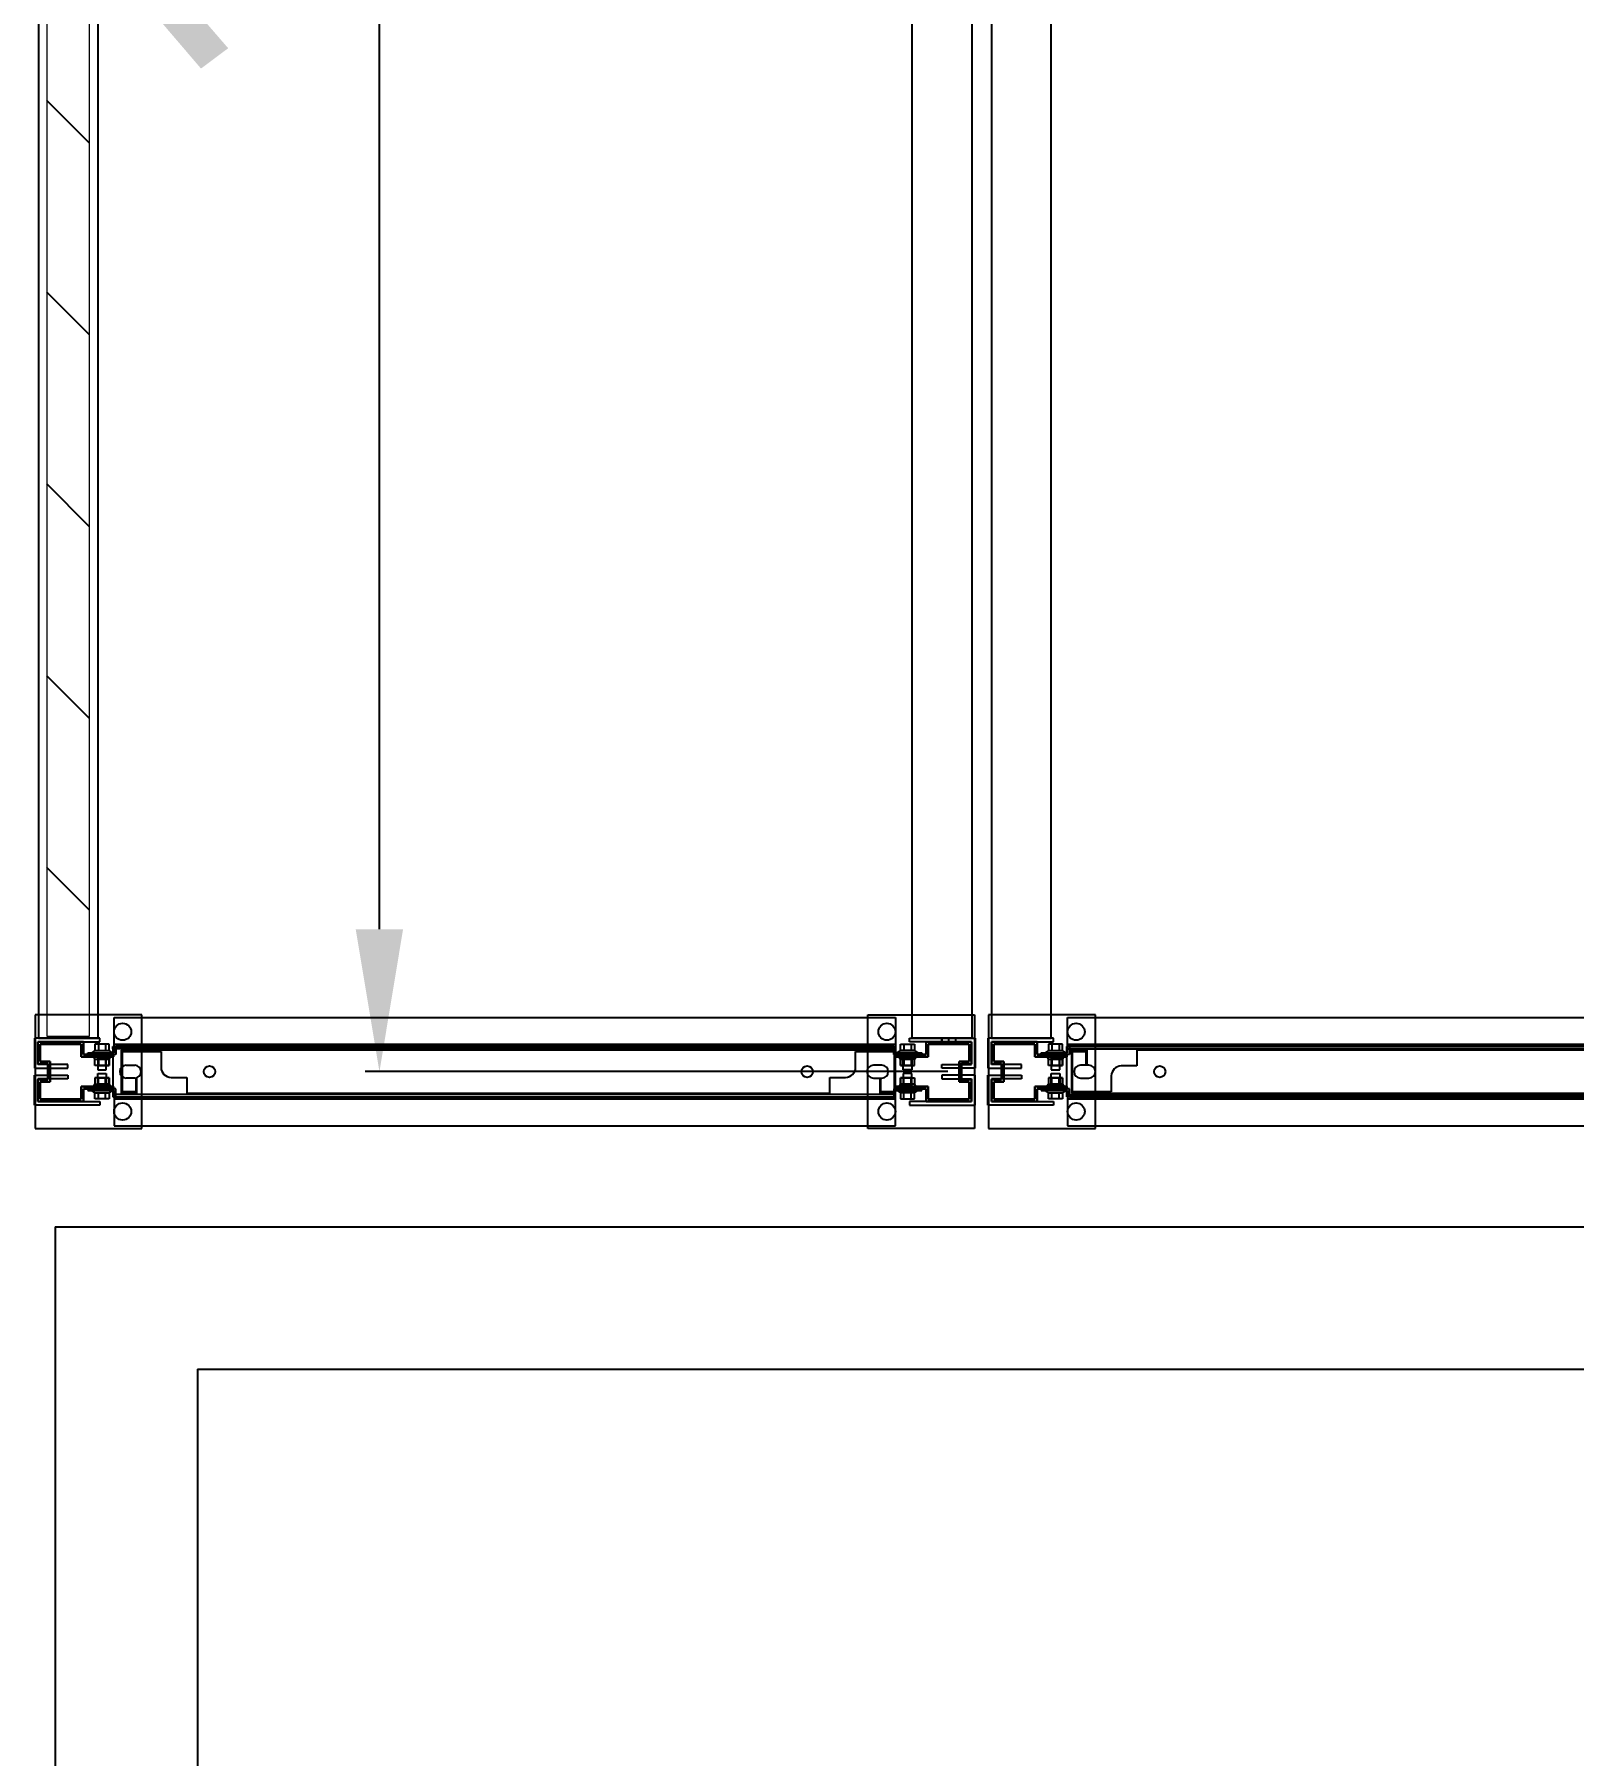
# Model space of a CAD drawing. Header units: millimetres. Extents: x 15382 to 37298, y 7351 to 31127.
# Drawn here: x 27689 to 28770, y 19286 to 20495 of the extents above; entities that cross this region are included whole.
import ezdxf

# ---------------------------------------------------------------- set-up
doc = ezdxf.new("R2010")
doc.units = ezdxf.units.MM
for name, color, linetype in [('01', 7, 'Continuous'), ('02', 3, 'Continuous'), ('03', 6, 'Continuous'), ('04', 30, 'Continuous'), ('05', 12, 'Continuous'), ('111', 7, 'Continuous'), ('113', 3, 'Continuous'), ('114', 6, 'Continuous'), ('115', 30, 'Continuous'), ('116', 12, 'Continuous'), ('444-2', 5, 'Continuous'), ('544-1', 40, 'Continuous'), ('M40', 3, 'Continuous'), ('M6', 7, 'Continuous'), ('標註', 252, 'Continuous'), ('輕隔間', 30, 'Continuous')]:
    doc.layers.add(name, color=color, linetype=linetype)
doc.layers.add('10', color=40, linetype='Continuous', lineweight=0)
doc.styles.get("Standard").update_dxf_attribs({"font": 'arial.ttf'})
doc.styles.add('黑體', font='')
doc.styles.get('黑體').set_extended_font_data('Microsoft JhengHei', bold=True)
doc.dimstyles.new('ISO-25', dxfattribs={"dimtxt": 2.5, "dimasz": 2.5, "dimexe": 1.25, "dimexo": 0.625, "dimtad": 1, "dimtxsty": 'Standard', "dimcen": 2.5, "dimadec": 0, "dimazin": 0, "dimtfac": 1, "dimtmove": 0, "dimatfit": 3, "dimfxl": 1, "dimarcsym": 0})

# ---------------------------------------------------------------- blocks, each defined once
blk = doc.blocks.new('*D51')
at = {"layer": 'Defpoints', "color": 0, "transparency": 16777216}
for p in [(27931, 21558.6), (28340.3, 21558.6), (28340.3, 19766.6)]:
    blk.add_point(p, dxfattribs=at)
at = {"layer": '標註', "color": 0, "lineweight": -2, "transparency": 16777216}
for p, q in [((28330.3, 21558.6), (27921, 21558.6)), ((27931, 19866.6), (27931, 21458.6)), ((28330.3, 19766.6), (27921, 19766.6))]:
    blk.add_line(p, q, dxfattribs=at)
at = {"layer": '標註', "color": 0, "transparency": 16777216}
for points in [[(27914.3, 21458.6), (27947.6, 21458.6), (27931, 21558.6)], [(27914.3, 19866.6), (27947.6, 19866.6), (27931, 19766.6)]]:
    blk.add_solid(points, dxfattribs=at)
at = {"layer": '標註', "color": 251, "transparency": 16777216, "insert": (27843.2, 20683.1), "char_height": 150, "attachment_point": 5, "rotation": 90, "style": '黑體'}
blk.add_mtext('1792', dxfattribs=at)

msp = doc.modelspace()

# ---------------------------------------------------------------- linework, layer by layer
at = {"layer": '01'}
for p, q in [((27743.549, 19782.565), (27743.549, 19784.165)), ((27743.549, 19784.165), (28293.549, 19784.165)), ((28293.549, 19782.565), (27743.549, 19782.565)), ((27743.549, 19782.565), (27743.549, 19750.565)), ((28293.549, 19784.165), (28293.549, 19782.565)), ((27748.549, 19766.565), (27748.549, 19766.565)), ((27753.049, 19771.065), (27759.049, 19771.065)), ((27763.549, 19766.565), (27763.549, 19766.565)), ((28273.549, 19766.565), (28273.549, 19766.565)), ((28284.049, 19771.065), (28278.049, 19771.065)), ((28288.549, 19766.565), (28288.549, 19766.565)), ((27759.049, 19762.065), (27753.049, 19762.065)), ((28278.049, 19762.065), (28284.049, 19762.065)), ((28293.549, 19750.565), (27743.549, 19750.565)), ((27743.549, 19750.565), (27743.549, 19748.965)), ((27743.549, 19748.965), (28293.549, 19748.965)), ((28293.549, 19748.965), (28293.549, 19750.565))]:
    msp.add_line(p, q, dxfattribs=at)
for centre, start, end in [((27753.049, 19766.565), 90, 180), ((27753.049, 19766.565), 180, 270), ((27759.049, 19766.565), 0, 90), ((27759.049, 19766.565), 270, 0), ((28278.049, 19766.565), 90, 180), ((28278.049, 19766.565), 180, 270), ((28284.049, 19766.565), 0, 90), ((28284.049, 19766.565), 270, 0)]:
    msp.add_arc(centre, 4.5, start, end, dxfattribs=at)
at = {"layer": '02'}
for p, q in [((27764.049, 19806.565), (27689.049, 19806.565)), ((27689.049, 19806.565), (27689.049, 19726.565)), ((27764.049, 19726.565), (27764.049, 19806.565)), ((28274.049, 19726.565), (28274.049, 19806.565)), ((28274.049, 19806.565), (28349.049, 19806.565)), ((28349.049, 19806.565), (28349.049, 19726.565)), ((27689.049, 19726.565), (27764.049, 19726.565)), ((28349.049, 19726.565), (28274.049, 19726.565))]:
    msp.add_line(p, q, dxfattribs=at)
at = {"layer": '02', "lineweight": -3}
for centre in [(27750.549, 19794.565), (28287.549, 19794.565), (27750.549, 19738.565), (28287.549, 19738.565)]:
    msp.add_circle(centre, 6, dxfattribs=at)
at = {"layer": '03'}
for points in [[(27733.317, 19790.065), (27733.317, 21535.065), (27691.317, 21535.065), (27691.317, 19790.065)], [(28305.317, 19790.065), (28305.317, 21535.065), (28347.317, 21535.065), (28347.317, 19790.065)]]:
    msp.add_lwpolyline(points, close=True, dxfattribs=at)
at = {"layer": '04'}
for p, q in [((27744.549, 19779.765), (27744.549, 19804.565)), ((27744.549, 19804.565), (28293.549, 19804.565)), ((28293.549, 19804.565), (28293.549, 19779.765)), ((27726.049, 19778.565), (27726.049, 19779.765)), ((27726.049, 19779.765), (27744.549, 19779.765)), ((27726.049, 19778.565), (27726.049, 19779.765)), ((27726.049, 19779.765), (27744.549, 19779.765)), ((27745.749, 19778.565), (27726.049, 19778.565)), ((27745.749, 19778.565), (27726.049, 19778.565)), ((27744.549, 19779.765), (27744.549, 19785.765)), ((27744.549, 19785.765), (28293.549, 19785.765)), ((28292.349, 19784.565), (27745.749, 19784.565)), ((27745.749, 19784.565), (27745.749, 19778.565)), ((28292.349, 19784.565), (27745.749, 19784.565)), ((27745.749, 19784.565), (27745.749, 19778.565)), ((28292.349, 19778.565), (28292.349, 19784.565)), ((28292.349, 19778.565), (28292.349, 19784.565)), ((28312.049, 19778.565), (28292.349, 19778.565)), ((28312.049, 19778.565), (28292.349, 19778.565)), ((28293.549, 19785.765), (28293.549, 19779.765)), ((28293.549, 19779.765), (28312.049, 19779.765)), ((28293.549, 19779.765), (28312.049, 19779.765)), ((28312.049, 19779.765), (28312.049, 19778.565)), ((28312.049, 19779.765), (28312.049, 19778.565)), ((27745.749, 19754.565), (27726.049, 19754.565)), ((27726.049, 19754.565), (27726.049, 19753.365)), ((27745.749, 19754.565), (27726.049, 19754.565)), ((27726.049, 19754.565), (27726.049, 19753.365)), ((27726.049, 19753.365), (27744.549, 19753.365)), ((27726.049, 19753.365), (27744.549, 19753.365)), ((27744.549, 19753.365), (27744.549, 19747.365)), ((27744.549, 19753.365), (27744.549, 19728.565)), ((27745.749, 19748.565), (27745.749, 19754.565)), ((27745.749, 19748.565), (27745.749, 19754.565)), ((28312.049, 19754.565), (28292.349, 19754.565)), ((28292.349, 19754.565), (28292.349, 19748.565)), ((28312.049, 19754.565), (28292.349, 19754.565)), ((28292.349, 19754.565), (28292.349, 19748.565)), ((28293.549, 19753.365), (28312.049, 19753.365)), ((28293.549, 19747.365), (28293.549, 19753.365)), ((28293.549, 19753.365), (28312.049, 19753.365)), ((28293.549, 19728.565), (28293.549, 19753.365)), ((28312.049, 19753.365), (28312.049, 19754.565)), ((28312.049, 19753.365), (28312.049, 19754.565)), ((27744.549, 19747.365), (28293.549, 19747.365)), ((28292.349, 19748.565), (27745.749, 19748.565)), ((28292.349, 19748.565), (27745.749, 19748.565)), ((27744.549, 19728.565), (28293.549, 19728.565))]:
    msp.add_line(p, q, dxfattribs=at)
at = {"layer": '04', "lineweight": -3}
for p, q in [((27732.549, 19779.765), (27739.549, 19779.765)), ((27732.549, 19778.565), (27732.549, 19779.765)), ((27739.549, 19778.565), (27732.549, 19778.565)), ((27736.049, 19779.765), (27739.549, 19779.765)), ((27736.049, 19778.565), (27736.049, 19779.765)), ((27739.549, 19778.565), (27736.049, 19778.565)), ((27739.549, 19779.765), (27739.549, 19778.565)), ((27739.549, 19779.765), (27739.549, 19778.565)), ((28305.549, 19779.765), (28298.549, 19779.765)), ((28298.549, 19779.765), (28298.549, 19778.565)), ((28302.049, 19779.765), (28298.549, 19779.765)), ((28298.549, 19779.765), (28298.549, 19778.565)), ((28298.549, 19778.565), (28305.549, 19778.565)), ((28298.549, 19778.565), (28302.049, 19778.565)), ((28302.049, 19778.565), (28302.049, 19779.765)), ((28305.549, 19778.565), (28305.549, 19779.765)), ((27739.549, 19754.565), (27732.549, 19754.565)), ((27732.549, 19754.565), (27732.549, 19753.365)), ((27732.549, 19753.365), (27739.549, 19753.365)), ((27739.549, 19754.565), (27736.049, 19754.565)), ((27736.049, 19754.565), (27736.049, 19753.365)), ((27736.049, 19753.365), (27739.549, 19753.365)), ((27739.549, 19753.365), (27739.549, 19754.565)), ((27739.549, 19753.365), (27739.549, 19754.565)), ((28298.549, 19753.365), (28298.549, 19754.565)), ((28298.549, 19754.565), (28305.549, 19754.565)), ((28298.549, 19753.365), (28298.549, 19754.565)), ((28298.549, 19754.565), (28302.049, 19754.565)), ((28305.549, 19753.365), (28298.549, 19753.365)), ((28302.049, 19753.365), (28298.549, 19753.365)), ((28302.049, 19754.565), (28302.049, 19753.365)), ((28305.549, 19754.565), (28305.549, 19753.365))]:
    msp.add_line(p, q, dxfattribs=at)
at = {"layer": '05'}
for p, q in [((27734.549, 19790.065), (27688.549, 19790.065)), ((27688.549, 19790.065), (27688.549, 19770.565)), ((27734.549, 19787.565), (27734.549, 19790.065)), ((28303.549, 19787.565), (28303.549, 19790.065)), ((28303.549, 19790.065), (28349.549, 19790.065)), ((28326.071, 19787.565), (28326.071, 19790.065)), ((28331.049, 19787.565), (28331.049, 19790.065)), ((28336.027, 19787.565), (28336.027, 19790.065)), ((28349.549, 19790.065), (28349.549, 19770.565)), ((27691.049, 19771.565), (27691.049, 19787.565)), ((27691.049, 19787.565), (27734.549, 19787.565)), ((28347.049, 19787.565), (28303.549, 19787.565)), ((28347.049, 19771.565), (28347.049, 19787.565)), ((27688.549, 19771.565), (27688.549, 19769.065)), ((27688.549, 19769.065), (27712.049, 19769.065)), ((27712.049, 19771.565), (27691.049, 19771.565)), ((27712.049, 19769.065), (27712.049, 19771.565)), ((28326.049, 19769.065), (28326.049, 19771.565)), ((28326.049, 19771.565), (28347.049, 19771.565)), ((28349.549, 19769.065), (28326.049, 19769.065)), ((28349.549, 19771.565), (28349.549, 19769.065)), ((27688.549, 19761.565), (27688.549, 19764.065)), ((27688.549, 19764.065), (27712.049, 19764.065)), ((27688.549, 19743.065), (27688.549, 19762.565)), ((27712.049, 19761.565), (27691.049, 19761.565)), ((27691.049, 19761.565), (27691.049, 19745.565)), ((27712.049, 19764.065), (27712.049, 19761.565)), ((28349.549, 19764.065), (28326.049, 19764.065)), ((28326.049, 19764.065), (28326.049, 19761.565)), ((28326.049, 19761.565), (28347.049, 19761.565)), ((28347.049, 19761.565), (28347.049, 19745.565)), ((28349.549, 19761.565), (28349.549, 19764.065)), ((28349.549, 19743.065), (28349.549, 19762.565)), ((27734.549, 19743.065), (27688.549, 19743.065)), ((27691.049, 19745.565), (27734.549, 19745.565)), ((27734.549, 19745.565), (27734.549, 19743.065)), ((28347.049, 19745.565), (28303.549, 19745.565)), ((28303.549, 19745.565), (28303.549, 19743.065)), ((28303.549, 19743.065), (28349.549, 19743.065))]:
    msp.add_line(p, q, dxfattribs=at)
at = {"layer": '05', "lineweight": -3}
for p, q in [((28336.027, 19790.065), (28326.071, 19790.065)), ((28326.071, 19790.065), (28326.071, 19787.565)), ((28331.049, 19790.065), (28326.071, 19790.065)), ((28326.071, 19790.065), (28326.071, 19787.565)), ((28331.049, 19787.565), (28331.049, 19790.065)), ((28336.027, 19787.565), (28336.027, 19790.065)), ((28326.071, 19787.565), (28336.027, 19787.565)), ((28326.071, 19787.565), (28331.049, 19787.565))]:
    msp.add_line(p, q, dxfattribs=at)
at = {"layer": '10'}
for p, q in [((27697.317, 21531.565), (27697.317, 19791.565)), ((27727.317, 19791.565), (27727.317, 21531.565)), ((27697.317, 19791.565), (27727.317, 19791.565))]:
    msp.add_line(p, q, dxfattribs=at)
at = {"layer": '111'}
for p, q in [((28414.049, 19784.165), (28414.049, 19782.565)), ((29508.049, 19784.165), (28414.049, 19784.165)), ((28414.049, 19748.965), (28414.049, 19784.165)), ((28414.049, 19784.165), (29508.049, 19784.165)), ((28414.049, 19782.565), (29508.049, 19782.565)), ((28419.049, 19766.565), (28419.049, 19766.565)), ((28429.549, 19771.065), (28423.549, 19771.065)), ((28434.049, 19766.565), (28434.049, 19766.565)), ((28423.549, 19762.065), (28429.549, 19762.065)), ((28414.049, 19748.965), (28414.049, 19750.565)), ((28414.049, 19750.565), (29508.049, 19750.565)), ((29508.049, 19748.965), (28414.049, 19748.965)), ((29508.049, 19748.965), (28414.049, 19748.965))]:
    msp.add_line(p, q, dxfattribs=at)
for centre, start, end in [((28423.549, 19766.565), 90, 180), ((28423.549, 19766.565), 180, 270), ((28429.549, 19766.565), 0, 90), ((28429.549, 19766.565), 270, 0)]:
    msp.add_arc(centre, 4.5, start, end, dxfattribs=at)
at = {"layer": '113'}
for p, q in [((28434.049, 19806.565), (28359.049, 19806.565)), ((28359.049, 19806.565), (28359.049, 19726.565)), ((28434.049, 19726.565), (28434.049, 19806.565)), ((28359.049, 19726.565), (28434.049, 19726.565))]:
    msp.add_line(p, q, dxfattribs=at)
at = {"layer": '113', "lineweight": -3}
for centre in [(28420.549, 19794.565), (28420.549, 19738.565)]:
    msp.add_circle(centre, 6, dxfattribs=at)
at = {"layer": '114'}
msp.add_lwpolyline([(28403.049, 19790.065), (28403.049, 21535.065), (28361.049, 21535.065), (28361.049, 19790.065)], close=True, dxfattribs=at)
at = {"layer": '115'}
for p, q in [((28414.549, 19779.765), (28414.549, 19804.565)), ((28414.549, 19804.565), (29507.549, 19804.565)), ((28396.049, 19778.565), (28396.049, 19779.765)), ((28396.049, 19779.765), (28414.549, 19779.765)), ((28396.049, 19778.565), (28396.049, 19779.765)), ((28396.049, 19779.765), (28414.549, 19779.765)), ((28415.749, 19778.565), (28396.049, 19778.565)), ((28415.749, 19778.565), (28396.049, 19778.565)), ((28414.549, 19779.765), (28414.549, 19785.765)), ((28414.549, 19785.765), (29507.549, 19785.765)), ((29506.349, 19784.565), (28415.749, 19784.565)), ((28415.749, 19784.565), (28415.749, 19778.565)), ((29506.349, 19784.565), (28415.749, 19784.565)), ((28415.749, 19784.565), (28415.749, 19778.565)), ((28415.749, 19754.565), (28396.049, 19754.565)), ((28396.049, 19754.565), (28396.049, 19753.365)), ((28415.749, 19754.565), (28396.049, 19754.565)), ((28396.049, 19754.565), (28396.049, 19753.365)), ((28396.049, 19753.365), (28414.549, 19753.365)), ((28396.049, 19753.365), (28414.549, 19753.365)), ((28414.549, 19753.365), (28414.549, 19747.365)), ((28414.549, 19753.365), (28414.549, 19728.565)), ((28415.749, 19748.565), (28415.749, 19754.565)), ((28415.749, 19748.565), (28415.749, 19754.565)), ((28414.549, 19747.365), (29507.549, 19747.365)), ((29506.349, 19748.565), (28415.749, 19748.565)), ((29506.349, 19748.565), (28415.749, 19748.565)), ((28414.549, 19728.565), (29507.549, 19728.565))]:
    msp.add_line(p, q, dxfattribs=at)
at = {"layer": '115', "lineweight": -3}
for p, q in [((28402.549, 19779.765), (28409.549, 19779.765)), ((28402.549, 19778.565), (28402.549, 19779.765)), ((28409.549, 19778.565), (28402.549, 19778.565)), ((28406.049, 19779.765), (28409.549, 19779.765)), ((28406.049, 19778.565), (28406.049, 19779.765)), ((28409.549, 19778.565), (28406.049, 19778.565)), ((28409.549, 19779.765), (28409.549, 19778.565)), ((28409.549, 19779.765), (28409.549, 19778.565)), ((28409.549, 19754.565), (28402.549, 19754.565)), ((28402.549, 19754.565), (28402.549, 19753.365)), ((28402.549, 19753.365), (28409.549, 19753.365)), ((28409.549, 19754.565), (28406.049, 19754.565)), ((28406.049, 19754.565), (28406.049, 19753.365)), ((28406.049, 19753.365), (28409.549, 19753.365)), ((28409.549, 19753.365), (28409.549, 19754.565)), ((28409.549, 19753.365), (28409.549, 19754.565))]:
    msp.add_line(p, q, dxfattribs=at)
at = {"layer": '116'}
for p, q in [((28404.549, 19790.065), (28358.549, 19790.065)), ((28358.549, 19790.065), (28358.549, 19770.565)), ((28404.549, 19787.565), (28404.549, 19790.065)), ((28361.049, 19771.565), (28361.049, 19787.565)), ((28361.049, 19787.565), (28404.549, 19787.565)), ((28358.549, 19771.565), (28358.549, 19769.065)), ((28358.549, 19769.065), (28382.049, 19769.065)), ((28382.049, 19771.565), (28361.049, 19771.565)), ((28382.049, 19769.065), (28382.049, 19771.565)), ((28358.549, 19761.565), (28358.549, 19764.065)), ((28358.549, 19764.065), (28382.049, 19764.065)), ((28358.549, 19743.065), (28358.549, 19762.565)), ((28382.049, 19761.565), (28361.049, 19761.565)), ((28361.049, 19761.565), (28361.049, 19745.565)), ((28382.049, 19764.065), (28382.049, 19761.565)), ((28404.549, 19743.065), (28358.549, 19743.065)), ((28361.049, 19745.565), (28404.549, 19745.565)), ((28404.549, 19745.565), (28404.549, 19743.065))]:
    msp.add_line(p, q, dxfattribs=at)
at = {"layer": '444-2'}
for p, q in [((28293.549, 19781.565), (27749.549, 19781.565)), ((27749.549, 19781.565), (27749.549, 19751.565)), ((27750.349, 19752.365), (27750.349, 19780.765)), ((27750.349, 19780.765), (27777.549, 19780.765)), ((27777.549, 19780.765), (27777.549, 19769.565)), ((28265.549, 19769.565), (28265.549, 19780.765)), ((28265.549, 19780.765), (28292.749, 19780.765)), ((28293.549, 19781.565), (28292.749, 19781.565)), ((28292.749, 19780.765), (28292.749, 19752.365)), ((28293.549, 19780.765), (28293.549, 19781.565)), ((28293.549, 19751.565), (28293.549, 19781.565)), ((28428.249, 19781.565), (28417.249, 19781.565)), ((28417.249, 19781.565), (28417.249, 19751.565)), ((28418.049, 19752.365), (28418.049, 19780.765)), ((28418.049, 19780.765), (28427.449, 19780.765)), ((28427.449, 19780.765), (28427.449, 19771.565)), ((28428.249, 19771.565), (28428.249, 19781.565)), ((28915.249, 19781.565), (28463.249, 19781.565)), ((28463.249, 19781.565), (28463.249, 19770.565)), ((28427.449, 19771.565), (28428.249, 19771.565)), ((28463.249, 19770.565), (28452.249, 19770.565)), ((27760.549, 19761.565), (27759.749, 19761.565)), ((27759.749, 19761.565), (27759.749, 19752.365)), ((27760.549, 19751.565), (27760.549, 19761.565)), ((27784.549, 19762.565), (27795.549, 19762.565)), ((27795.549, 19762.565), (27795.549, 19751.565)), ((28247.549, 19751.565), (28247.549, 19762.565)), ((28247.549, 19762.565), (28258.549, 19762.565)), ((28283.349, 19761.565), (28282.549, 19761.565)), ((28282.549, 19761.565), (28282.549, 19751.565)), ((28283.349, 19752.365), (28283.349, 19761.565)), ((28445.249, 19763.565), (28445.249, 19752.365)), ((27749.549, 19751.565), (27760.549, 19751.565)), ((27759.749, 19752.365), (27750.349, 19752.365)), ((27795.549, 19751.565), (28247.549, 19751.565)), ((28282.549, 19751.565), (28293.549, 19751.565)), ((28292.749, 19752.365), (28283.349, 19752.365)), ((28417.249, 19752.365), (28417.249, 19751.565)), ((28417.249, 19751.565), (28961.249, 19751.565)), ((28417.249, 19751.565), (28418.049, 19751.565)), ((28445.249, 19752.365), (28418.049, 19752.365))]:
    msp.add_line(p, q, dxfattribs=at)
for centre in [(27811.549, 19766.565), (28231.549, 19766.565), (28479.249, 19766.565)]:
    msp.add_circle(centre, 4, dxfattribs=at)
for centre, start, end in [((27784.549, 19769.565), 180, 270), ((28258.549, 19769.565), 270, 0), ((28452.249, 19763.565), 90, 180)]:
    msp.add_arc(centre, 7, start, end, dxfattribs=at)
at = {"layer": '544-1', "linetype": 'Continuous'}
for p, q in [((27727.317, 20418.75), (27697.317, 20448.75)), ((27727.317, 20284.046), (27697.317, 20314.046)), ((27727.317, 20149.343), (27697.317, 20179.343)), ((27727.317, 20014.639), (27697.317, 20044.639)), ((27727.317, 19879.935), (27697.317, 19909.935))]:
    msp.add_line(p, q, dxfattribs=at)
at = {"layer": 'M40'}
for p, q in [((27723.049, 19787.565), (27691.049, 19787.565)), ((27691.049, 19787.565), (27691.049, 19772.065)), ((27691.049, 19772.065), (27691.049, 19787.565)), ((27691.049, 19787.565), (27723.049, 19787.565)), ((27692.649, 19773.665), (27692.649, 19785.965)), ((27692.649, 19785.965), (27721.449, 19785.965)), ((27721.449, 19785.965), (27692.649, 19785.965)), ((27692.649, 19785.965), (27692.649, 19773.665)), ((27721.449, 19785.965), (27721.449, 19776.965)), ((27721.449, 19776.965), (27721.449, 19785.965)), ((27721.449, 19778.565), (27721.449, 19776.965)), ((27723.049, 19778.565), (27723.049, 19787.565)), ((27723.049, 19787.565), (27723.049, 19778.565)), ((27744.049, 19778.565), (27723.049, 19778.565)), ((27723.049, 19778.565), (27744.049, 19778.565)), ((27732.549, 19778.565), (27732.549, 19776.965)), ((27736.049, 19778.565), (27736.049, 19776.965)), ((27739.549, 19778.565), (27739.549, 19776.965)), ((27744.049, 19776.965), (27744.049, 19778.565)), ((27744.049, 19778.565), (27744.049, 19776.965)), ((28294.049, 19776.965), (28294.049, 19778.565)), ((28294.049, 19778.565), (28315.049, 19778.565)), ((28315.049, 19778.565), (28294.049, 19778.565)), ((28294.049, 19778.565), (28294.049, 19776.965)), ((28298.549, 19778.565), (28298.549, 19776.965)), ((28302.049, 19778.565), (28302.049, 19776.965)), ((28305.549, 19778.565), (28305.549, 19776.965)), ((28315.049, 19778.565), (28315.049, 19787.565)), ((28315.049, 19787.565), (28347.049, 19787.565)), ((28347.049, 19787.565), (28315.049, 19787.565)), ((28315.049, 19787.565), (28315.049, 19778.565)), ((28345.449, 19785.965), (28316.649, 19785.965)), ((28316.649, 19785.965), (28316.649, 19776.965)), ((28316.649, 19776.965), (28316.649, 19785.965)), ((28316.649, 19785.965), (28345.449, 19785.965)), ((28316.649, 19778.565), (28316.649, 19776.965)), ((28327.799, 19785.965), (28327.799, 19787.565)), ((28331.049, 19785.965), (28331.049, 19787.565)), ((28334.299, 19785.965), (28334.299, 19787.565)), ((28345.449, 19773.665), (28345.449, 19785.965)), ((28345.449, 19785.965), (28345.449, 19773.665)), ((28347.049, 19787.565), (28347.049, 19772.065)), ((28347.049, 19772.065), (28347.049, 19787.565)), ((28393.049, 19787.565), (28361.049, 19787.565)), ((28361.049, 19787.565), (28361.049, 19772.065)), ((28361.049, 19772.065), (28361.049, 19787.565)), ((28361.049, 19787.565), (28393.049, 19787.565)), ((28362.649, 19773.665), (28362.649, 19785.965)), ((28362.649, 19785.965), (28391.449, 19785.965)), ((28391.449, 19785.965), (28362.649, 19785.965)), ((28362.649, 19785.965), (28362.649, 19773.665)), ((28391.449, 19785.965), (28391.449, 19776.965)), ((28391.449, 19776.965), (28391.449, 19785.965)), ((28391.449, 19778.565), (28391.449, 19776.965)), ((28393.049, 19778.565), (28393.049, 19787.565)), ((28393.049, 19787.565), (28393.049, 19778.565)), ((28414.049, 19778.565), (28393.049, 19778.565)), ((28393.049, 19778.565), (28414.049, 19778.565)), ((28402.549, 19778.565), (28402.549, 19776.965)), ((28406.049, 19778.565), (28406.049, 19776.965)), ((28409.549, 19778.565), (28409.549, 19776.965)), ((28414.049, 19776.965), (28414.049, 19778.565)), ((28414.049, 19778.565), (28414.049, 19776.965)), ((27691.049, 19772.065), (27698.049, 19772.065)), ((27698.049, 19772.065), (27691.049, 19772.065)), ((27699.649, 19773.665), (27692.649, 19773.665)), ((27692.649, 19773.665), (27699.649, 19773.665)), ((27698.049, 19772.065), (27698.049, 19761.065)), ((27698.049, 19761.065), (27698.049, 19772.065)), ((27699.649, 19759.465), (27699.649, 19773.665)), ((27699.649, 19773.665), (27699.649, 19759.465)), ((27721.449, 19776.965), (27744.049, 19776.965)), ((27721.449, 19776.965), (27723.049, 19776.965)), ((27744.049, 19776.965), (27721.449, 19776.965)), ((28316.649, 19776.965), (28294.049, 19776.965)), ((28294.049, 19776.965), (28316.649, 19776.965)), ((28316.649, 19776.965), (28315.049, 19776.965)), ((28338.449, 19759.465), (28338.449, 19773.665)), ((28338.449, 19773.665), (28345.449, 19773.665)), ((28345.449, 19773.665), (28338.449, 19773.665)), ((28338.449, 19773.665), (28338.449, 19759.465)), ((28347.049, 19772.065), (28340.049, 19772.065)), ((28340.049, 19772.065), (28340.049, 19761.065)), ((28340.049, 19761.065), (28340.049, 19772.065)), ((28340.049, 19772.065), (28347.049, 19772.065)), ((28361.049, 19772.065), (28368.049, 19772.065)), ((28368.049, 19772.065), (28361.049, 19772.065)), ((28369.649, 19773.665), (28362.649, 19773.665)), ((28362.649, 19773.665), (28369.649, 19773.665)), ((28368.049, 19772.065), (28368.049, 19761.065)), ((28368.049, 19761.065), (28368.049, 19772.065)), ((28369.649, 19759.465), (28369.649, 19773.665)), ((28369.649, 19773.665), (28369.649, 19759.465)), ((28391.449, 19776.965), (28414.049, 19776.965)), ((28391.449, 19776.965), (28393.049, 19776.965)), ((28414.049, 19776.965), (28391.449, 19776.965)), ((27698.049, 19761.065), (27691.049, 19761.065)), ((27691.049, 19761.065), (27691.049, 19745.565)), ((27691.049, 19745.565), (27691.049, 19761.065)), ((27691.049, 19761.065), (27698.049, 19761.065)), ((27692.649, 19747.165), (27692.649, 19759.465)), ((27692.649, 19759.465), (27699.649, 19759.465)), ((27699.649, 19759.465), (27692.649, 19759.465)), ((27692.649, 19759.465), (27692.649, 19747.165)), ((27744.049, 19756.165), (27721.449, 19756.165)), ((27721.449, 19756.165), (27721.449, 19747.165)), ((27721.449, 19754.565), (27721.449, 19756.165)), ((27721.449, 19756.165), (27744.049, 19756.165)), ((27721.449, 19747.165), (27721.449, 19756.165)), ((27721.449, 19756.165), (27723.049, 19756.165)), ((27723.049, 19745.565), (27723.049, 19754.565)), ((27723.049, 19754.565), (27744.049, 19754.565)), ((27744.049, 19754.565), (27723.049, 19754.565)), ((27723.049, 19754.565), (27723.049, 19745.565)), ((27732.549, 19756.165), (27732.549, 19754.565)), ((27736.049, 19756.165), (27736.049, 19754.565)), ((27739.549, 19756.165), (27739.549, 19754.565)), ((27744.049, 19754.565), (27744.049, 19756.165)), ((27744.049, 19756.165), (27744.049, 19754.565)), ((28294.049, 19754.565), (28294.049, 19756.165)), ((28294.049, 19756.165), (28316.649, 19756.165)), ((28316.649, 19756.165), (28294.049, 19756.165)), ((28294.049, 19756.165), (28294.049, 19754.565)), ((28315.049, 19754.565), (28294.049, 19754.565)), ((28294.049, 19754.565), (28315.049, 19754.565)), ((28298.549, 19756.165), (28298.549, 19754.565)), ((28302.049, 19756.165), (28302.049, 19754.565)), ((28305.549, 19756.165), (28305.549, 19754.565)), ((28316.649, 19756.165), (28315.049, 19756.165)), ((28315.049, 19745.565), (28315.049, 19754.565)), ((28315.049, 19754.565), (28315.049, 19745.565)), ((28316.649, 19756.165), (28316.649, 19747.165)), ((28316.649, 19754.565), (28316.649, 19756.165)), ((28316.649, 19747.165), (28316.649, 19756.165)), ((28340.049, 19761.065), (28338.449, 19761.065)), ((28345.449, 19759.465), (28338.449, 19759.465)), ((28338.449, 19759.465), (28345.449, 19759.465)), ((28340.049, 19761.065), (28347.049, 19761.065)), ((28347.049, 19761.065), (28340.049, 19761.065)), ((28345.449, 19747.165), (28345.449, 19759.465)), ((28345.449, 19759.465), (28345.449, 19747.165)), ((28347.049, 19761.065), (28347.049, 19745.565)), ((28347.049, 19745.565), (28347.049, 19761.065)), ((28368.049, 19761.065), (28361.049, 19761.065)), ((28361.049, 19761.065), (28361.049, 19745.565)), ((28361.049, 19745.565), (28361.049, 19761.065)), ((28361.049, 19761.065), (28368.049, 19761.065)), ((28362.649, 19747.165), (28362.649, 19759.465)), ((28362.649, 19759.465), (28369.649, 19759.465)), ((28369.649, 19759.465), (28362.649, 19759.465)), ((28362.649, 19759.465), (28362.649, 19747.165)), ((28414.049, 19756.165), (28391.449, 19756.165)), ((28391.449, 19756.165), (28391.449, 19747.165)), ((28391.449, 19754.565), (28391.449, 19756.165)), ((28391.449, 19756.165), (28414.049, 19756.165)), ((28391.449, 19747.165), (28391.449, 19756.165)), ((28391.449, 19756.165), (28393.049, 19756.165)), ((28393.049, 19745.565), (28393.049, 19754.565)), ((28393.049, 19754.565), (28414.049, 19754.565)), ((28414.049, 19754.565), (28393.049, 19754.565)), ((28393.049, 19754.565), (28393.049, 19745.565)), ((28402.549, 19756.165), (28402.549, 19754.565)), ((28406.049, 19756.165), (28406.049, 19754.565)), ((28409.549, 19756.165), (28409.549, 19754.565)), ((28414.049, 19754.565), (28414.049, 19756.165)), ((28414.049, 19756.165), (28414.049, 19754.565)), ((27691.049, 19745.565), (27723.049, 19745.565)), ((27723.049, 19745.565), (27691.049, 19745.565)), ((27721.449, 19747.165), (27692.649, 19747.165)), ((27692.649, 19747.165), (27721.449, 19747.165)), ((28347.049, 19745.565), (28315.049, 19745.565)), ((28315.049, 19745.565), (28347.049, 19745.565)), ((28316.649, 19747.165), (28345.449, 19747.165)), ((28345.449, 19747.165), (28316.649, 19747.165)), ((28361.049, 19745.565), (28393.049, 19745.565)), ((28393.049, 19745.565), (28361.049, 19745.565)), ((28391.449, 19747.165), (28362.649, 19747.165)), ((28362.649, 19747.165), (28391.449, 19747.165))]:
    msp.add_line(p, q, dxfattribs=at)
at = {"layer": 'M40', "lineweight": -3}
for p, q in [((27732.549, 19778.565), (27739.549, 19778.565)), ((27732.549, 19776.965), (27732.549, 19778.565)), ((27736.049, 19778.565), (27739.549, 19778.565)), ((27736.049, 19776.965), (27736.049, 19778.565)), ((27739.549, 19778.565), (27739.549, 19776.965)), ((27739.549, 19778.565), (27739.549, 19776.965)), ((28305.549, 19778.565), (28298.549, 19778.565)), ((28298.549, 19778.565), (28298.549, 19776.965)), ((28302.049, 19778.565), (28298.549, 19778.565)), ((28298.549, 19778.565), (28298.549, 19776.965)), ((28302.049, 19776.965), (28302.049, 19778.565)), ((28305.549, 19776.965), (28305.549, 19778.565)), ((28334.299, 19787.565), (28327.799, 19787.565)), ((28327.799, 19787.565), (28327.799, 19785.965)), ((28331.049, 19787.565), (28327.799, 19787.565)), ((28327.799, 19787.565), (28327.799, 19785.965)), ((28327.799, 19785.965), (28334.299, 19785.965)), ((28327.799, 19785.965), (28331.049, 19785.965)), ((28331.049, 19785.965), (28331.049, 19787.565)), ((28334.299, 19785.965), (28334.299, 19787.565)), ((28402.549, 19778.565), (28409.549, 19778.565)), ((28402.549, 19776.965), (28402.549, 19778.565)), ((28406.049, 19778.565), (28409.549, 19778.565)), ((28406.049, 19776.965), (28406.049, 19778.565)), ((28409.549, 19778.565), (28409.549, 19776.965)), ((28409.549, 19778.565), (28409.549, 19776.965)), ((27739.549, 19776.965), (27732.549, 19776.965)), ((27739.549, 19776.965), (27736.049, 19776.965)), ((28298.549, 19776.965), (28305.549, 19776.965)), ((28298.549, 19776.965), (28302.049, 19776.965)), ((28338.449, 19761.065), (28338.449, 19772.065)), ((28338.449, 19772.065), (28340.049, 19772.065)), ((28338.449, 19766.565), (28338.449, 19761.065)), ((28340.049, 19766.565), (28338.449, 19766.565)), ((28340.049, 19772.065), (28340.049, 19761.065)), ((28340.049, 19761.065), (28340.049, 19766.565)), ((28409.549, 19776.965), (28402.549, 19776.965)), ((28409.549, 19776.965), (28406.049, 19776.965)), ((27739.549, 19756.165), (27732.549, 19756.165)), ((27732.549, 19756.165), (27732.549, 19754.565)), ((27732.549, 19754.565), (27739.549, 19754.565)), ((27739.549, 19756.165), (27736.049, 19756.165)), ((27736.049, 19756.165), (27736.049, 19754.565)), ((27736.049, 19754.565), (27739.549, 19754.565)), ((27739.549, 19754.565), (27739.549, 19756.165)), ((27739.549, 19754.565), (27739.549, 19756.165)), ((28298.549, 19754.565), (28298.549, 19756.165)), ((28298.549, 19756.165), (28305.549, 19756.165)), ((28298.549, 19754.565), (28298.549, 19756.165)), ((28298.549, 19756.165), (28302.049, 19756.165)), ((28305.549, 19754.565), (28298.549, 19754.565)), ((28302.049, 19754.565), (28298.549, 19754.565)), ((28302.049, 19756.165), (28302.049, 19754.565)), ((28305.549, 19756.165), (28305.549, 19754.565)), ((28340.049, 19761.065), (28338.449, 19761.065)), ((28338.449, 19761.065), (28340.049, 19761.065)), ((28409.549, 19756.165), (28402.549, 19756.165)), ((28402.549, 19756.165), (28402.549, 19754.565)), ((28402.549, 19754.565), (28409.549, 19754.565)), ((28409.549, 19756.165), (28406.049, 19756.165)), ((28406.049, 19756.165), (28406.049, 19754.565)), ((28406.049, 19754.565), (28409.549, 19754.565)), ((28409.549, 19754.565), (28409.549, 19756.165)), ((28409.549, 19754.565), (28409.549, 19756.165))]:
    msp.add_line(p, q, dxfattribs=at)
at = {"layer": 'M6'}
for p, q in [((27731.049, 19781.465), (27729.049, 19779.965)), ((27729.049, 19779.965), (27729.049, 19779.765)), ((27729.049, 19779.765), (27733.049, 19779.765)), ((27741.049, 19785.765), (27731.049, 19785.765)), ((27731.049, 19785.765), (27731.049, 19781.465)), ((27741.049, 19785.765), (27731.049, 19785.765)), ((27731.049, 19785.765), (27731.049, 19781.465)), ((27731.049, 19781.465), (27741.049, 19781.465)), ((27733.049, 19779.765), (27733.049, 19767.765)), ((27733.549, 19785.765), (27733.549, 19781.465)), ((27738.549, 19785.765), (27738.549, 19781.465)), ((27739.049, 19767.765), (27739.049, 19779.765)), ((27739.049, 19779.765), (27743.049, 19779.765)), ((27741.049, 19781.465), (27741.049, 19785.765)), ((27741.049, 19781.465), (27741.049, 19785.765)), ((27743.049, 19779.965), (27741.049, 19781.465)), ((27743.049, 19779.765), (27743.049, 19779.965)), ((28295.049, 19779.965), (28297.049, 19781.465)), ((28295.049, 19779.765), (28295.049, 19779.965)), ((28299.049, 19779.765), (28295.049, 19779.765)), ((28297.049, 19781.465), (28297.049, 19785.765)), ((28297.049, 19785.765), (28307.049, 19785.765)), ((28297.049, 19781.465), (28297.049, 19785.765)), ((28297.049, 19785.765), (28307.049, 19785.765)), ((28307.049, 19781.465), (28297.049, 19781.465)), ((28299.049, 19767.765), (28299.049, 19779.765)), ((28299.549, 19785.765), (28299.549, 19781.465)), ((28304.549, 19785.765), (28304.549, 19781.465)), ((28305.049, 19779.765), (28305.049, 19767.765)), ((28309.049, 19779.765), (28305.049, 19779.765)), ((28307.049, 19785.765), (28307.049, 19781.465)), ((28307.049, 19785.765), (28307.049, 19781.465)), ((28307.049, 19781.465), (28309.049, 19779.965)), ((28309.049, 19779.965), (28309.049, 19779.765)), ((28401.049, 19781.465), (28399.049, 19779.965)), ((28399.049, 19779.965), (28399.049, 19779.765)), ((28399.049, 19779.765), (28403.049, 19779.765)), ((28411.049, 19785.765), (28401.049, 19785.765)), ((28401.049, 19785.765), (28401.049, 19781.465)), ((28411.049, 19785.765), (28401.049, 19785.765)), ((28401.049, 19785.765), (28401.049, 19781.465)), ((28401.049, 19781.465), (28411.049, 19781.465)), ((28403.049, 19779.765), (28403.049, 19767.765)), ((28403.549, 19785.765), (28403.549, 19781.465)), ((28408.549, 19785.765), (28408.549, 19781.465)), ((28409.049, 19767.765), (28409.049, 19779.765)), ((28409.049, 19779.765), (28413.049, 19779.765)), ((28411.049, 19781.465), (28411.049, 19785.765)), ((28411.049, 19781.465), (28411.049, 19785.765)), ((28413.049, 19779.965), (28411.049, 19781.465)), ((28413.049, 19779.765), (28413.049, 19779.965)), ((27730.049, 19776.765), (27730.049, 19776.965)), ((27730.049, 19776.965), (27742.049, 19776.965)), ((27731.049, 19775.265), (27730.049, 19776.765)), ((27731.049, 19770.965), (27731.049, 19775.265)), ((27731.049, 19775.265), (27741.049, 19775.265)), ((27731.049, 19770.965), (27731.049, 19775.265)), ((27731.049, 19770.965), (27731.049, 19775.265)), ((27731.049, 19775.265), (27738.549, 19775.265)), ((27741.049, 19770.965), (27731.049, 19770.965)), ((27741.049, 19770.965), (27731.049, 19770.965)), ((27738.549, 19770.965), (27731.049, 19770.965)), ((27733.049, 19767.765), (27739.049, 19767.765)), ((27733.049, 19753.365), (27733.049, 19765.365)), ((27733.049, 19765.365), (27739.049, 19765.365)), ((27741.049, 19775.265), (27733.549, 19775.265)), ((27733.549, 19775.265), (27733.549, 19770.965)), ((27733.549, 19770.965), (27741.049, 19770.965)), ((27738.549, 19775.265), (27738.549, 19770.965)), ((27739.049, 19765.365), (27739.049, 19753.365)), ((27742.049, 19776.765), (27741.049, 19775.265)), ((27741.049, 19775.265), (27741.049, 19770.965)), ((27741.049, 19775.265), (27741.049, 19770.965)), ((27741.049, 19770.965), (27741.049, 19775.265)), ((27742.049, 19776.965), (27742.049, 19776.765)), ((28308.049, 19776.965), (28296.049, 19776.965)), ((28296.049, 19776.965), (28296.049, 19776.765)), ((28296.049, 19776.765), (28297.049, 19775.265)), ((28297.049, 19775.265), (28297.049, 19770.965)), ((28307.049, 19775.265), (28297.049, 19775.265)), ((28297.049, 19775.265), (28297.049, 19770.965)), ((28297.049, 19770.965), (28297.049, 19775.265)), ((28297.049, 19775.265), (28304.549, 19775.265)), ((28297.049, 19770.965), (28307.049, 19770.965)), ((28297.049, 19770.965), (28307.049, 19770.965)), ((28304.549, 19770.965), (28297.049, 19770.965)), ((28305.049, 19767.765), (28299.049, 19767.765)), ((28305.049, 19765.365), (28299.049, 19765.365)), ((28299.049, 19765.365), (28299.049, 19753.365)), ((28307.049, 19775.265), (28299.549, 19775.265)), ((28299.549, 19775.265), (28299.549, 19770.965)), ((28299.549, 19770.965), (28307.049, 19770.965)), ((28304.549, 19775.265), (28304.549, 19770.965)), ((28305.049, 19753.365), (28305.049, 19765.365)), ((28307.049, 19775.265), (28308.049, 19776.765)), ((28307.049, 19770.965), (28307.049, 19775.265)), ((28307.049, 19770.965), (28307.049, 19775.265)), ((28307.049, 19770.965), (28307.049, 19775.265)), ((28308.049, 19776.765), (28308.049, 19776.965)), ((28400.049, 19776.765), (28400.049, 19776.965)), ((28400.049, 19776.965), (28412.049, 19776.965)), ((28401.049, 19775.265), (28400.049, 19776.765)), ((28401.049, 19770.965), (28401.049, 19775.265)), ((28401.049, 19775.265), (28411.049, 19775.265)), ((28401.049, 19770.965), (28401.049, 19775.265)), ((28401.049, 19770.965), (28401.049, 19775.265)), ((28401.049, 19775.265), (28408.549, 19775.265)), ((28411.049, 19770.965), (28401.049, 19770.965)), ((28411.049, 19770.965), (28401.049, 19770.965)), ((28408.549, 19770.965), (28401.049, 19770.965)), ((28403.049, 19767.765), (28409.049, 19767.765)), ((28403.049, 19753.365), (28403.049, 19765.365)), ((28403.049, 19765.365), (28409.049, 19765.365)), ((28411.049, 19775.265), (28403.549, 19775.265)), ((28403.549, 19775.265), (28403.549, 19770.965)), ((28403.549, 19770.965), (28411.049, 19770.965)), ((28408.549, 19775.265), (28408.549, 19770.965)), ((28409.049, 19765.365), (28409.049, 19753.365)), ((28412.049, 19776.765), (28411.049, 19775.265)), ((28411.049, 19775.265), (28411.049, 19770.965)), ((28411.049, 19775.265), (28411.049, 19770.965)), ((28411.049, 19770.965), (28411.049, 19775.265)), ((28412.049, 19776.965), (28412.049, 19776.765)), ((27729.049, 19753.165), (27729.049, 19753.365)), ((27729.049, 19753.365), (27733.049, 19753.365)), ((27731.049, 19757.865), (27730.049, 19756.365)), ((27730.049, 19756.365), (27730.049, 19756.165)), ((27730.049, 19756.165), (27742.049, 19756.165)), ((27741.049, 19762.165), (27731.049, 19762.165)), ((27731.049, 19762.165), (27731.049, 19757.865)), ((27741.049, 19762.165), (27731.049, 19762.165)), ((27731.049, 19762.165), (27731.049, 19757.865)), ((27731.049, 19762.165), (27731.049, 19757.865)), ((27738.549, 19762.165), (27731.049, 19762.165)), ((27731.049, 19757.865), (27741.049, 19757.865)), ((27731.049, 19757.865), (27738.549, 19757.865)), ((27733.549, 19757.865), (27733.549, 19762.165)), ((27733.549, 19762.165), (27741.049, 19762.165)), ((27741.049, 19757.865), (27733.549, 19757.865)), ((27738.549, 19757.865), (27738.549, 19762.165)), ((27739.049, 19753.365), (27743.049, 19753.365)), ((27741.049, 19757.865), (27741.049, 19762.165)), ((27741.049, 19757.865), (27741.049, 19762.165)), ((27741.049, 19762.165), (27741.049, 19757.865)), ((27742.049, 19756.365), (27741.049, 19757.865)), ((27742.049, 19756.165), (27742.049, 19756.365)), ((27743.049, 19753.365), (27743.049, 19753.165)), ((28299.049, 19753.365), (28295.049, 19753.365)), ((28295.049, 19753.365), (28295.049, 19753.165)), ((28296.049, 19756.365), (28297.049, 19757.865)), ((28296.049, 19756.165), (28296.049, 19756.365)), ((28308.049, 19756.165), (28296.049, 19756.165)), ((28297.049, 19757.865), (28297.049, 19762.165)), ((28297.049, 19762.165), (28307.049, 19762.165)), ((28297.049, 19757.865), (28297.049, 19762.165)), ((28297.049, 19762.165), (28307.049, 19762.165)), ((28297.049, 19762.165), (28297.049, 19757.865)), ((28304.549, 19762.165), (28297.049, 19762.165)), ((28307.049, 19757.865), (28297.049, 19757.865)), ((28297.049, 19757.865), (28304.549, 19757.865)), ((28299.549, 19757.865), (28299.549, 19762.165)), ((28299.549, 19762.165), (28307.049, 19762.165)), ((28307.049, 19757.865), (28299.549, 19757.865)), ((28304.549, 19757.865), (28304.549, 19762.165)), ((28309.049, 19753.365), (28305.049, 19753.365)), ((28307.049, 19762.165), (28307.049, 19757.865)), ((28307.049, 19762.165), (28307.049, 19757.865)), ((28307.049, 19762.165), (28307.049, 19757.865)), ((28307.049, 19757.865), (28308.049, 19756.365)), ((28308.049, 19756.365), (28308.049, 19756.165)), ((28309.049, 19753.165), (28309.049, 19753.365)), ((28399.049, 19753.165), (28399.049, 19753.365)), ((28399.049, 19753.365), (28403.049, 19753.365)), ((28401.049, 19757.865), (28400.049, 19756.365)), ((28400.049, 19756.365), (28400.049, 19756.165)), ((28400.049, 19756.165), (28412.049, 19756.165)), ((28411.049, 19762.165), (28401.049, 19762.165)), ((28401.049, 19762.165), (28401.049, 19757.865)), ((28411.049, 19762.165), (28401.049, 19762.165)), ((28401.049, 19762.165), (28401.049, 19757.865)), ((28401.049, 19762.165), (28401.049, 19757.865)), ((28408.549, 19762.165), (28401.049, 19762.165)), ((28401.049, 19757.865), (28411.049, 19757.865)), ((28401.049, 19757.865), (28408.549, 19757.865)), ((28403.549, 19757.865), (28403.549, 19762.165)), ((28403.549, 19762.165), (28411.049, 19762.165)), ((28411.049, 19757.865), (28403.549, 19757.865)), ((28408.549, 19757.865), (28408.549, 19762.165)), ((28409.049, 19753.365), (28413.049, 19753.365)), ((28411.049, 19757.865), (28411.049, 19762.165)), ((28411.049, 19757.865), (28411.049, 19762.165)), ((28411.049, 19762.165), (28411.049, 19757.865)), ((28412.049, 19756.365), (28411.049, 19757.865)), ((28412.049, 19756.165), (28412.049, 19756.365)), ((28413.049, 19753.365), (28413.049, 19753.165)), ((27731.049, 19751.665), (27729.049, 19753.165)), ((27731.049, 19747.365), (27731.049, 19751.665)), ((27731.049, 19751.665), (27741.049, 19751.665)), ((27731.049, 19747.365), (27731.049, 19751.665)), ((27741.049, 19747.365), (27731.049, 19747.365)), ((27741.049, 19747.365), (27731.049, 19747.365)), ((27733.549, 19747.365), (27733.549, 19751.665)), ((27738.549, 19747.365), (27738.549, 19751.665)), ((27743.049, 19753.165), (27741.049, 19751.665)), ((27741.049, 19751.665), (27741.049, 19747.365)), ((27741.049, 19751.665), (27741.049, 19747.365)), ((28295.049, 19753.165), (28297.049, 19751.665)), ((28297.049, 19751.665), (28297.049, 19747.365)), ((28307.049, 19751.665), (28297.049, 19751.665)), ((28297.049, 19751.665), (28297.049, 19747.365)), ((28297.049, 19747.365), (28307.049, 19747.365)), ((28297.049, 19747.365), (28307.049, 19747.365)), ((28299.549, 19747.365), (28299.549, 19751.665)), ((28304.549, 19747.365), (28304.549, 19751.665)), ((28307.049, 19751.665), (28309.049, 19753.165)), ((28307.049, 19747.365), (28307.049, 19751.665)), ((28307.049, 19747.365), (28307.049, 19751.665)), ((28401.049, 19751.665), (28399.049, 19753.165)), ((28401.049, 19747.365), (28401.049, 19751.665)), ((28401.049, 19751.665), (28411.049, 19751.665)), ((28401.049, 19747.365), (28401.049, 19751.665)), ((28411.049, 19747.365), (28401.049, 19747.365)), ((28411.049, 19747.365), (28401.049, 19747.365)), ((28403.549, 19747.365), (28403.549, 19751.665)), ((28408.549, 19747.365), (28408.549, 19751.665)), ((28413.049, 19753.165), (28411.049, 19751.665)), ((28411.049, 19751.665), (28411.049, 19747.365)), ((28411.049, 19751.665), (28411.049, 19747.365))]:
    msp.add_line(p, q, dxfattribs=at)
at = {"layer": '輕隔間'}
for p, q in [((27703.049, 19657.603), (27703.049, 8876.198)), ((27703.049, 19657.603), (35815.067, 19657.603)), ((27803.049, 19557.603), (27803.049, 8776.198)), ((27803.049, 19557.603), (35816.313, 19557.603))]:
    msp.add_line(p, q, dxfattribs=at)

# ---------------------------------------------------------------- dimensions: what is measured, and where the dimension line sits
at = {"layer": '標註', "color": 8}
dim = msp.add_linear_dim(base=(27930.974, 21558.565), p1=(28340.317, 19766.565), p2=(28340.317, 21558.565), angle=90, dimstyle='ISO-25', override={"dimscale": 100, "dimtxt": 1.5, "dimasz": 1, "dimexe": 0.1, "dimexo": 0.1, "dimgap": 0.1, "dimtxsty": '黑體', "dimclrt": 251}, dxfattribs=at)
dim.commit()
dim.dimension.update_dxf_attribs({"geometry": '*D51', "text_midpoint": (27930.974, 20683.132), "dimtype": 160})

doc.saveas('drawing.dxf')
